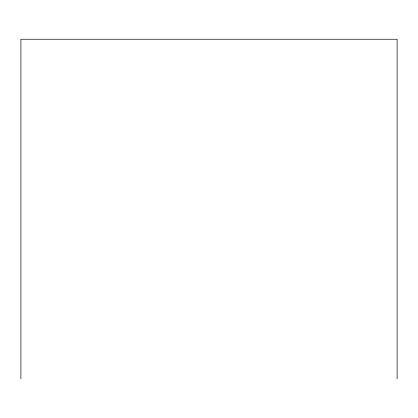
<?xml version="1.0" encoding="UTF-8"?>
<svg xmlns="http://www.w3.org/2000/svg" width="418" height="418" viewBox="0 0 418 418"><rect width="100%" height="100%" fill="white"/><g stroke="black" fill="none" stroke-linecap="round" stroke-linejoin="round"><path stroke-width="0.63" d="M397.1 378.75L397.1 39.25L20.9 39.25L20.9 378.75"/></g></svg>
